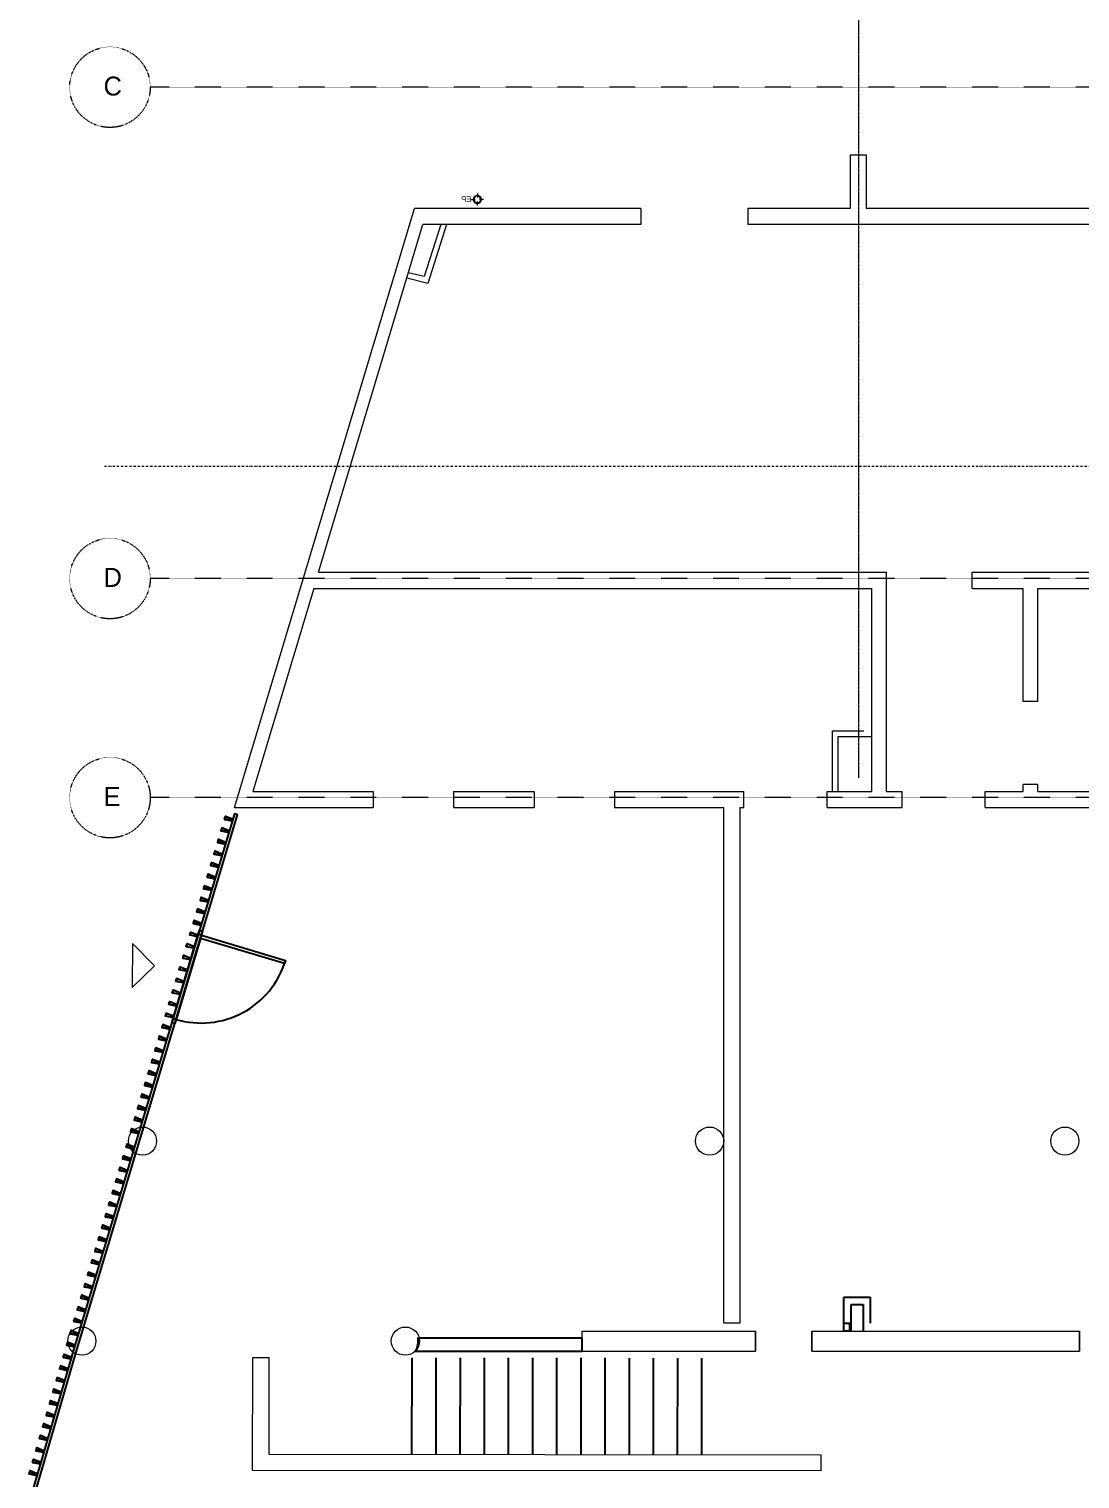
# Model space of a CAD drawing. Header units: millimetres. Extents: x -26249 to 60250, y -21218 to 23336.
# Drawn here: x -25966 to -24660, y 19005 to 20805 of the extents above; entities that cross this region are included whole.
import ezdxf

# ---------------------------------------------------------------- set-up
doc = ezdxf.new("R2010")
doc.units = ezdxf.units.MM
for name, pattern in [('AXES', [50.8, 31.75, -6.35, 6.35, -6.35]), ('Style de ligne -1', [0.41664, 0.20828, -0.20836]), ('Style de ligne -6', [1.04164, 0.625, -0.20828, 0.06943, -0.13893]), ('TIRETPTX2', [50.8, 25.4, -12.7, 0, -12.7])]:
    doc.linetypes.add(name, pattern=pattern)
doc.layers.add('01_linteaux', color=2, linetype='Continuous')
for name, color, linetype, lineweight in [('01_murs_coup', 5, 'Continuous', 60), ('01_tram_axes', 10, 'AXES', 9), ('B Général', 7, 'Continuous', 5), ('C ANNOTATIONS-prestations', 7, 'Continuous', 5)]:
    doc.layers.add(name, color=color, linetype=linetype, lineweight=lineweight)
doc.layers.add('C ANNOTATIONS-axes horizontaux', color=1, linetype='Style de ligne -1', lineweight=13, true_color=0xff0000)
doc.styles.add('Eurostile', font='')
doc.styles.get('Eurostile').set_extended_font_data('Eurostile')

# ---------------------------------------------------------------- blocks, each defined once
blk = doc.blocks.new('EP')
at = {"layer": 'B Général', "color": 7, "linetype": 'Continuous', "lineweight": 5}
for p, q in [((-7.5, 0), (-2.5, 0)), ((0, 7.5), (0, 2.5)), ((7.5, 0), (2.5, 0)), ((0, -7.5), (0, -2.5))]:
    blk.add_line(p, q, dxfattribs=at)
at = {"layer": 'B Général', "color": 7, "linetype": 'Continuous', "lineweight": 5, "flags": 128}
for points in [[(-5, 0, -1), (5, 0, -1)], [(-4.3, 0, -1), (4.3, 0, -1)]]:
    blk.add_lwpolyline(points, format="xyb", close=True, dxfattribs=at)
at = {"layer": 'C ANNOTATIONS-prestations', "insert": (7.5, 4), "char_height": 7.05, "attachment_point": 1, "line_spacing_factor": 0.895453, "style": 'Eurostile'}
blk.add_mtext('EP', dxfattribs=at)
blk = doc.blocks.new('axes 2')
at = {"layer": 'B Général', "color": 1, "linetype": 'Style de ligne -6', "lineweight": 13}
blk.add_line((-3824.862, -1173.254), (-3824.862, 1361.746), dxfattribs=at)
at = {"layer": 'C ANNOTATIONS-axes horizontaux', "color": 5, "true_color": 0x0000ff}
for p, q in [((4705, -315.93), (-4705, -315.93)), ((4705, -925.93), (-4705, -925.93)), ((4705, -1197.93), (-4705, -1197.93))]:
    blk.add_line(p, q, dxfattribs=at)
for centre in [(-4755, -315.93), (-4755, -925.93), (-4755, -1197.93)]:
    blk.add_circle(centre, 50, dxfattribs=at)
at = {"layer": 'C ANNOTATIONS-axes horizontaux', "color": 5, "true_color": 0x0000ff, "char_height": 23.496, "attachment_point": 1, "line_spacing_factor": 0.895453, "style": 'Eurostile'}
for s, insert in [('C', (-4762.919, -302.841)), ('D', (-4762.919, -912.841)), ('E', (-4762.919, -1184.841))]:
    blk.add_mtext(s, dxfattribs=dict(at, insert=insert))

msp = doc.modelspace()

# ---------------------------------------------------------------- linework, layer by layer
at = {"layer": '01_linteaux', "linetype": 'Continuous'}
for p, q in [((-24953.801, 19230.77), (-24920.897, 19230.77)), ((-24953.801, 19198.621), (-24953.801, 19230.77)), ((-24920.897, 19230.77), (-24920.897, 19198.621)), ((-24944.801, 19221.77), (-24929.897, 19221.77)), ((-24944.801, 19188.621), (-24944.801, 19221.77)), ((-24929.897, 19221.77), (-24929.897, 19188.621)), ((-25490.084, 19035.442), (-25489.963, 19155.442)), ((-25460.084, 19035.411), (-25459.963, 19155.411)), ((-25430.084, 19035.381), (-25429.963, 19155.381)), ((-25400.084, 19035.351), (-25399.963, 19155.351)), ((-25370.084, 19035.321), (-25369.963, 19155.32)), ((-25340.084, 19035.29), (-25339.963, 19155.29)), ((-25310.084, 19035.26), (-25309.963, 19155.26)), ((-25280.084, 19035.23), (-25279.963, 19155.23)), ((-25250.084, 19035.199), (-25249.963, 19155.199)), ((-25220.084, 19035.169), (-25219.963, 19155.169)), ((-25190.084, 19035.139), (-25189.963, 19155.139)), ((-25160.084, 19035.109), (-25159.963, 19155.109)), ((-25130.084, 19035.078), (-25129.963, 19155.078))]:
    msp.add_line(p, q, dxfattribs=at)
at = {"layer": '01_linteaux', "linetype": 'Continuous', "flags": 128}
for points in [[(-25960.445, 18979.272), (-25907.356, 19161.185), (-25907.359, 19161.186), (-25706.755, 19829.468), (-25710.586, 19830.618), (-25912.464, 19158.092), (-25912.429, 19158.082), (-25964.239, 18980.551)], [(-25713.389, 19822.325), (-25722.653, 19824.157), (-25721.706, 19827.312), (-25712.97, 19823.719)], [(-25717.702, 19807.956), (-25726.967, 19809.788), (-25726.019, 19812.943), (-25717.284, 19809.35)], [(-25726.328, 19779.219), (-25735.593, 19781.051), (-25734.646, 19784.206), (-25725.91, 19780.613)], [(-25722.015, 19793.588), (-25731.28, 19795.419), (-25730.333, 19798.575), (-25721.597, 19794.982)], [(-25730.642, 19764.85), (-25739.906, 19766.682), (-25738.959, 19769.838), (-25730.223, 19766.245)], [(-25734.955, 19750.482), (-25744.219, 19752.314), (-25743.272, 19755.469), (-25734.536, 19751.876)], [(-25739.268, 19736.113), (-25748.532, 19737.945), (-25747.585, 19741.1), (-25738.849, 19737.508)], [(-25747.894, 19707.376), (-25757.159, 19709.208), (-25756.211, 19712.363), (-25747.476, 19708.77)], [(-25743.581, 19721.745), (-25752.845, 19723.576), (-25751.898, 19726.732), (-25743.162, 19723.139)], [(-25752.207, 19693.007), (-25761.472, 19694.839), (-25760.525, 19697.995), (-25751.789, 19694.402)], [(-25755.449, 19681.163), (-25751.618, 19680.013), (-25782.956, 19575.615), (-25786.788, 19576.765)], [(-25756.096, 19680.053), (-25764.837, 19683.626), (-25765.785, 19680.471), (-25756.514, 19678.659)], [(-25755.449, 19681.163), (-25753.877, 19686.402), (-25750.046, 19685.252), (-25751.618, 19680.013)], [(-25752.768, 19676.181), (-25751.618, 19680.013), (-25647.22, 19648.674), (-25648.37, 19644.843)], [(-25760.409, 19665.685), (-25769.151, 19669.258), (-25770.098, 19666.102), (-25760.827, 19664.29)], [(-25769.035, 19636.947), (-25777.777, 19640.521), (-25778.724, 19637.365), (-25769.454, 19635.553)], [(-25764.722, 19651.316), (-25773.464, 19654.889), (-25774.411, 19651.734), (-25765.141, 19649.922)], [(-25773.348, 19622.579), (-25782.09, 19626.152), (-25783.037, 19622.997), (-25773.767, 19621.185)], [(-25777.661, 19608.21), (-25786.403, 19611.783), (-25787.35, 19608.628), (-25778.08, 19606.816)], [(-25781.975, 19593.842), (-25790.716, 19597.415), (-25791.664, 19594.259), (-25782.393, 19592.447)], [(-25791.013, 19563.731), (-25800.278, 19565.563), (-25799.331, 19568.718), (-25790.595, 19565.126)], [(-25786.288, 19579.473), (-25795.03, 19583.046), (-25795.977, 19579.891), (-25786.706, 19578.079)], [(-25788.369, 19571.497), (-25786.788, 19576.765), (-25782.956, 19575.615), (-25784.538, 19570.347)], [(-25795.326, 19549.363), (-25804.591, 19551.195), (-25803.644, 19554.35), (-25794.908, 19550.757)], [(-25799.64, 19534.994), (-25808.904, 19536.826), (-25807.957, 19539.981), (-25799.221, 19536.388)], [(-25803.953, 19520.625), (-25813.217, 19522.457), (-25812.27, 19525.613), (-25803.534, 19522.02)], [(-25812.579, 19491.888), (-25821.844, 19493.72), (-25820.896, 19496.876), (-25812.161, 19493.283)], [(-25808.266, 19506.257), (-25817.53, 19508.089), (-25816.583, 19511.244), (-25807.847, 19507.651)], [(-25816.892, 19477.52), (-25826.157, 19479.352), (-25825.209, 19482.507), (-25816.474, 19478.914)], [(-25821.205, 19463.151), (-25830.47, 19464.983), (-25829.523, 19468.138), (-25820.787, 19464.545)], [(-25825.519, 19448.782), (-25834.783, 19450.614), (-25833.836, 19453.77), (-25825.1, 19450.177)], [(-25829.832, 19434.414), (-25839.096, 19436.246), (-25838.149, 19439.401), (-25829.413, 19435.808)], [(-25839.893, 19400.896), (-25849.157, 19402.728), (-25848.21, 19405.884), (-25839.474, 19402.291)], [(-25835.58, 19415.265), (-25844.844, 19417.097), (-25843.897, 19420.252), (-25835.161, 19416.659)], [(-25844.206, 19386.528), (-25853.47, 19388.36), (-25852.523, 19391.515), (-25843.787, 19387.922)], [(-25848.519, 19372.159), (-25857.784, 19373.991), (-25856.836, 19377.147), (-25848.101, 19373.554)], [(-25852.832, 19357.791), (-25862.097, 19359.623), (-25861.15, 19362.778), (-25852.414, 19359.185)], [(-25861.459, 19329.053), (-25870.723, 19330.885), (-25869.776, 19334.041), (-25861.04, 19330.448)], [(-25857.145, 19343.422), (-25866.41, 19345.254), (-25865.463, 19348.409), (-25856.727, 19344.816)], [(-25865.772, 19314.685), (-25875.036, 19316.517), (-25874.089, 19319.672), (-25865.353, 19316.079)], [(-25870.085, 19300.316), (-25879.349, 19302.148), (-25878.402, 19305.304), (-25869.666, 19301.711)], [(-25874.398, 19285.948), (-25883.663, 19287.78), (-25882.715, 19290.935), (-25873.98, 19287.342)], [(-25878.711, 19271.579), (-25887.976, 19273.411), (-25887.029, 19276.566), (-25878.293, 19272.973)], [(-25887.568, 19242.075), (-25896.832, 19243.907), (-25895.885, 19247.062), (-25887.149, 19243.469)], [(-25883.255, 19256.444), (-25892.519, 19258.276), (-25891.572, 19261.431), (-25882.836, 19257.838)], [(-25891.881, 19227.706), (-25901.145, 19229.538), (-25900.198, 19232.694), (-25891.462, 19229.101)], [(-25896.194, 19213.338), (-25905.458, 19215.17), (-25904.511, 19218.325), (-25895.775, 19214.732)], [(-25900.507, 19198.969), (-25909.772, 19200.801), (-25908.824, 19203.957), (-25900.089, 19200.364)], [(-24953.801, 19198.621), (-24946.801, 19198.621), (-24946.801, 19188.621), (-24953.801, 19188.621)], [(-25909.364, 19169.465), (-25918.628, 19171.297), (-25917.681, 19174.453), (-25908.945, 19170.86)], [(-25905.05, 19183.834), (-25914.315, 19185.666), (-25913.368, 19188.821), (-25904.632, 19185.228)], [(-25913.792, 19154.482), (-25923.07, 19156.243), (-25922.147, 19159.405), (-25913.384, 19155.879)], [(-25917.995, 19140.081), (-25927.273, 19141.842), (-25926.35, 19145.004), (-25917.587, 19141.478)], [(-25922.197, 19125.679), (-25931.476, 19127.44), (-25930.553, 19130.603), (-25921.79, 19127.077)], [(-25930.603, 19096.877), (-25939.881, 19098.638), (-25938.958, 19101.8), (-25930.195, 19098.274)], [(-25926.4, 19111.278), (-25935.679, 19113.039), (-25934.756, 19116.202), (-25925.992, 19112.676)], [(-25934.806, 19082.476), (-25944.084, 19084.237), (-25943.161, 19087.399), (-25934.398, 19083.873)], [(-25939.009, 19068.074), (-25948.287, 19069.835), (-25947.364, 19072.998), (-25938.601, 19069.472)], [(-25943.212, 19053.673), (-25952.49, 19055.434), (-25951.567, 19058.597), (-25942.804, 19055.071)], [(-25951.842, 19024.102), (-25961.12, 19025.863), (-25960.197, 19029.026), (-25951.434, 19025.5)], [(-25947.639, 19038.503), (-25956.917, 19040.264), (-25955.994, 19043.427), (-25947.231, 19039.901)], [(-25956.045, 19009.701), (-25965.323, 19011.462), (-25964.4, 19014.624), (-25955.637, 19011.098)]]:
    msp.add_lwpolyline(points, close=True, dxfattribs=at)
for points in [[(-25722.82, 19823.884), (-25713.358, 19822.013, 0.38625187), (-25713.128, 19822.152), (-25712.657, 19823.72, 0.38562621), (-25712.773, 19823.962), (-25721.694, 19827.631, 0.44339071), (-25721.962, 19827.504), (-25722.972, 19824.137, 0.44273927), (-25722.82, 19823.884)], [(-25727.133, 19809.515), (-25717.671, 19807.644, 0.38625187), (-25717.441, 19807.783), (-25716.97, 19809.351, 0.38562621), (-25717.086, 19809.593), (-25726.007, 19813.263, 0.44339071), (-25726.275, 19813.135), (-25727.286, 19809.769, 0.44273927), (-25727.133, 19809.515)], [(-25735.759, 19780.778), (-25726.298, 19778.907, 0.38625187), (-25726.067, 19779.046), (-25725.596, 19780.614, 0.38562621), (-25725.712, 19780.856), (-25734.634, 19784.526, 0.44339071), (-25734.901, 19784.398), (-25735.912, 19781.032, 0.44273927), (-25735.759, 19780.778)], [(-25731.446, 19795.147), (-25721.984, 19793.276, 0.38625187), (-25721.754, 19793.414), (-25721.283, 19794.982, 0.38562621), (-25721.399, 19795.225), (-25730.321, 19798.894, 0.44339071), (-25730.588, 19798.767), (-25731.599, 19795.4, 0.44273927), (-25731.446, 19795.147)], [(-25740.072, 19766.409), (-25730.611, 19764.538, 0.38625187), (-25730.38, 19764.677), (-25729.91, 19766.245, 0.38562621), (-25730.025, 19766.488), (-25738.947, 19770.157, 0.44339071), (-25739.214, 19770.03), (-25740.225, 19766.663, 0.44273927), (-25740.072, 19766.409)], [(-25744.385, 19752.041), (-25734.924, 19750.17, 0.38625187), (-25734.693, 19750.309), (-25734.223, 19751.877, 0.38562621), (-25734.338, 19752.119), (-25743.26, 19755.788, 0.44339071), (-25743.528, 19755.661), (-25744.538, 19752.294, 0.44273927), (-25744.385, 19752.041)], [(-25748.699, 19737.672), (-25739.237, 19735.801, 0.38625187), (-25739.007, 19735.94), (-25738.536, 19737.508, 0.38562621), (-25738.651, 19737.75), (-25747.573, 19741.42, 0.44339071), (-25747.841, 19741.292), (-25748.851, 19737.926, 0.44273927), (-25748.699, 19737.672)], [(-25757.325, 19708.935), (-25747.863, 19707.064, 0.38625187), (-25747.633, 19707.203), (-25747.162, 19708.771, 0.38562621), (-25747.278, 19709.013), (-25756.199, 19712.683, 0.44339071), (-25756.467, 19712.555), (-25757.478, 19709.189, 0.44273927), (-25757.325, 19708.935)], [(-25753.012, 19723.304), (-25743.55, 19721.433, 0.38625187), (-25743.32, 19721.571), (-25742.849, 19723.139, 0.38562621), (-25742.965, 19723.382), (-25751.886, 19727.051, 0.44339071), (-25752.154, 19726.924), (-25753.164, 19723.557, 0.44273927), (-25753.012, 19723.304)], [(-25761.638, 19694.566), (-25752.176, 19692.695, 0.38625187), (-25751.946, 19692.834), (-25751.475, 19694.402, 0.38562621), (-25751.591, 19694.645), (-25760.513, 19698.314, 0.44339071), (-25760.78, 19698.187), (-25761.791, 19694.82, 0.44273927), (-25761.638, 19694.566)], [(-25764.826, 19683.946), (-25755.898, 19680.297, -0.38625187), (-25755.782, 19680.054), (-25756.253, 19678.486, -0.38562621), (-25756.483, 19678.347), (-25765.951, 19680.198, -0.44339071), (-25766.104, 19680.452), (-25765.093, 19683.818, -0.44273927), (-25764.826, 19683.946)], [(-25769.139, 19669.577), (-25760.211, 19665.928, -0.38625187), (-25760.095, 19665.685), (-25760.566, 19664.117, -0.38562621), (-25760.796, 19663.979), (-25770.264, 19665.829, -0.44339071), (-25770.417, 19666.083), (-25769.406, 19669.45, -0.44273927), (-25769.139, 19669.577)], [(-25777.765, 19640.84), (-25768.838, 19637.191, -0.38625187), (-25768.722, 19636.948), (-25769.192, 19635.38, -0.38562621), (-25769.422, 19635.241), (-25778.89, 19637.092, -0.44339071), (-25779.043, 19637.346), (-25778.033, 19640.712, -0.44273927), (-25777.765, 19640.84)], [(-25773.452, 19655.209), (-25764.524, 19651.559, -0.38625187), (-25764.409, 19651.317), (-25764.879, 19649.749, -0.38562621), (-25765.109, 19649.61), (-25774.577, 19651.461, -0.44339071), (-25774.73, 19651.714), (-25773.719, 19655.081, -0.44273927), (-25773.452, 19655.209)], [(-25782.079, 19626.471), (-25773.151, 19622.822, -0.38625187), (-25773.035, 19622.58), (-25773.506, 19621.012, -0.38562621), (-25773.735, 19620.873), (-25783.203, 19622.723, -0.44339071), (-25783.356, 19622.977), (-25782.346, 19626.344, -0.44273927), (-25782.079, 19626.471)], [(-25786.392, 19612.103), (-25777.464, 19608.454, -0.38625187), (-25777.348, 19608.211), (-25777.819, 19606.643, -0.38562621), (-25778.049, 19606.504), (-25787.516, 19608.355, -0.44339071), (-25787.669, 19608.609), (-25786.659, 19611.975, -0.44273927), (-25786.392, 19612.103)], [(-25790.705, 19597.734), (-25781.777, 19594.085, -0.38625187), (-25781.661, 19593.842), (-25782.132, 19592.274, -0.38562621), (-25782.362, 19592.136), (-25791.829, 19593.986, -0.44339071), (-25791.983, 19594.24), (-25790.972, 19597.607, -0.44273927), (-25790.705, 19597.734)], [(-25800.444, 19565.29), (-25790.982, 19563.419, 0.38625187), (-25790.752, 19563.558), (-25790.281, 19565.126, 0.38562621), (-25790.397, 19565.369), (-25799.319, 19569.038, 0.44339071), (-25799.586, 19568.91), (-25800.597, 19565.544, 0.44273927), (-25800.444, 19565.29)], [(-25795.018, 19583.366), (-25786.09, 19579.716, -0.38625187), (-25785.974, 19579.474), (-25786.445, 19577.906, -0.38562621), (-25786.675, 19577.767), (-25796.143, 19579.618, -0.44339071), (-25796.296, 19579.871), (-25795.285, 19583.238, -0.44273927), (-25795.018, 19583.366)], [(-25804.757, 19550.922), (-25795.296, 19549.051, 0.38625187), (-25795.065, 19549.189), (-25794.595, 19550.757, 0.38562621), (-25794.71, 19551), (-25803.632, 19554.669, 0.44339071), (-25803.899, 19554.542), (-25804.91, 19551.175, 0.44273927), (-25804.757, 19550.922)], [(-25809.07, 19536.553), (-25799.609, 19534.682, 0.38625187), (-25799.378, 19534.821), (-25798.908, 19536.389, 0.38562621), (-25799.023, 19536.631), (-25807.945, 19540.301, 0.44339071), (-25808.212, 19540.173), (-25809.223, 19536.807, 0.44273927), (-25809.07, 19536.553)], [(-25813.383, 19522.184), (-25803.922, 19520.313, 0.38625187), (-25803.692, 19520.452), (-25803.221, 19522.02, 0.38562621), (-25803.336, 19522.263), (-25812.258, 19525.932, 0.44339071), (-25812.526, 19525.805), (-25813.536, 19522.438, 0.44273927), (-25813.383, 19522.184)], [(-25822.01, 19493.447), (-25812.548, 19491.576, 0.38625187), (-25812.318, 19491.715), (-25811.847, 19493.283, 0.38562621), (-25811.963, 19493.526), (-25820.884, 19497.195, 0.44339071), (-25821.152, 19497.067), (-25822.163, 19493.701, 0.44273927), (-25822.01, 19493.447)], [(-25817.697, 19507.816), (-25808.235, 19505.945, 0.38625187), (-25808.005, 19506.084), (-25807.534, 19507.652, 0.38562621), (-25807.649, 19507.894), (-25816.571, 19511.564, 0.44339071), (-25816.839, 19511.436), (-25817.849, 19508.069, 0.44273927), (-25817.697, 19507.816)], [(-25826.323, 19479.079), (-25816.861, 19477.208, 0.38625187), (-25816.631, 19477.346), (-25816.16, 19478.914, 0.38562621), (-25816.276, 19479.157), (-25825.197, 19482.826, 0.44339071), (-25825.465, 19482.699), (-25826.476, 19479.332, 0.44273927), (-25826.323, 19479.079)], [(-25830.636, 19464.71), (-25821.174, 19462.839, 0.38625187), (-25820.944, 19462.978), (-25820.473, 19464.546, 0.38562621), (-25820.589, 19464.788), (-25829.511, 19468.458, 0.44339071), (-25829.778, 19468.33), (-25830.789, 19464.964, 0.44273927), (-25830.636, 19464.71)], [(-25834.949, 19450.341), (-25825.488, 19448.471, 0.38625187), (-25825.257, 19448.609), (-25824.787, 19450.177, 0.38562621), (-25824.902, 19450.42), (-25833.824, 19454.089, 0.44339071), (-25834.091, 19453.962), (-25835.102, 19450.595, 0.44273927), (-25834.949, 19450.341)], [(-25839.262, 19435.973), (-25829.801, 19434.102, 0.38625187), (-25829.57, 19434.241), (-25829.1, 19435.809, 0.38562621), (-25829.215, 19436.051), (-25838.137, 19439.721, 0.44339071), (-25838.405, 19439.593), (-25839.415, 19436.227, 0.44273927), (-25839.262, 19435.973)], [(-25849.324, 19402.455), (-25839.862, 19400.584, 0.38625187), (-25839.632, 19400.723), (-25839.161, 19402.291, 0.38562621), (-25839.276, 19402.534), (-25848.198, 19406.203, 0.44339071), (-25848.466, 19406.076), (-25849.476, 19402.709, 0.44273927), (-25849.324, 19402.455)], [(-25845.01, 19416.824), (-25835.549, 19414.953, 0.38625187), (-25835.319, 19415.092), (-25834.848, 19416.66, 0.38562621), (-25834.963, 19416.902), (-25843.885, 19420.572, 0.44339071), (-25844.153, 19420.444), (-25845.163, 19417.078, 0.44273927), (-25845.01, 19416.824)], [(-25853.637, 19388.087), (-25844.175, 19386.216, 0.38625187), (-25843.945, 19386.355), (-25843.474, 19387.923, 0.38562621), (-25843.59, 19388.165), (-25852.511, 19391.835, 0.44339071), (-25852.779, 19391.707), (-25853.789, 19388.34, 0.44273927), (-25853.637, 19388.087)], [(-25857.95, 19373.718), (-25848.488, 19371.847, 0.38625187), (-25848.258, 19371.986), (-25847.787, 19373.554, 0.38562621), (-25847.903, 19373.797), (-25856.824, 19377.466, 0.44339071), (-25857.092, 19377.338), (-25858.103, 19373.972, 0.44273927), (-25857.95, 19373.718)], [(-25862.263, 19359.35), (-25852.801, 19357.479, 0.38625187), (-25852.571, 19357.617), (-25852.1, 19359.185, 0.38562621), (-25852.216, 19359.428), (-25861.138, 19363.097, 0.44339071), (-25861.405, 19362.97), (-25862.416, 19359.603, 0.44273927), (-25862.263, 19359.35)], [(-25870.889, 19330.612), (-25861.428, 19328.742, 0.38625187), (-25861.197, 19328.88), (-25860.727, 19330.448, 0.38562621), (-25860.842, 19330.691), (-25869.764, 19334.36, 0.44339071), (-25870.032, 19334.233), (-25871.042, 19330.866, 0.44273927), (-25870.889, 19330.612)], [(-25866.576, 19344.981), (-25857.115, 19343.11, 0.38625187), (-25856.884, 19343.249), (-25856.414, 19344.817, 0.38562621), (-25856.529, 19345.059), (-25865.451, 19348.729, 0.44339071), (-25865.718, 19348.601), (-25866.729, 19345.235, 0.44273927), (-25866.576, 19344.981)], [(-25875.202, 19316.244), (-25865.741, 19314.373, 0.38625187), (-25865.511, 19314.512), (-25865.04, 19316.08, 0.38562621), (-25865.155, 19316.322), (-25874.077, 19319.992, 0.44339071), (-25874.345, 19319.864), (-25875.355, 19316.498, 0.44273927), (-25875.202, 19316.244)], [(-25879.516, 19301.875), (-25870.054, 19300.004, 0.38625187), (-25869.824, 19300.143), (-25869.353, 19301.711, 0.38562621), (-25869.468, 19301.954), (-25878.39, 19305.623, 0.44339071), (-25878.658, 19305.496), (-25879.668, 19302.129, 0.44273927), (-25879.516, 19301.875)], [(-25883.829, 19287.507), (-25874.367, 19285.636, 0.38625187), (-25874.137, 19285.774), (-25873.666, 19287.343, 0.38562621), (-25873.782, 19287.585), (-25882.703, 19291.254, 0.44339071), (-25882.971, 19291.127), (-25883.982, 19287.76, 0.44273927), (-25883.829, 19287.507)], [(-25892.685, 19258.003), (-25883.224, 19256.132, 0.38625187), (-25882.993, 19256.27), (-25882.523, 19257.839, 0.38562621), (-25882.638, 19258.081), (-25891.56, 19261.75, 0.44339071), (-25891.827, 19261.623), (-25892.838, 19258.256, 0.44273927), (-25892.685, 19258.003)], [(-25888.142, 19273.138), (-25878.68, 19271.267, 0.38625187), (-25878.45, 19271.406), (-25877.979, 19272.974, 0.38562621), (-25878.095, 19273.216), (-25887.016, 19276.886, 0.44339071), (-25887.284, 19276.758), (-25888.295, 19273.392, 0.44273927), (-25888.142, 19273.138)], [(-25896.998, 19243.634), (-25887.537, 19241.763, 0.38625187), (-25887.306, 19241.902), (-25886.836, 19243.47, 0.38562621), (-25886.951, 19243.712), (-25895.873, 19247.382, 0.44339071), (-25896.141, 19247.254), (-25897.151, 19243.888, 0.44273927), (-25896.998, 19243.634)], [(-25901.312, 19229.265), (-25891.85, 19227.395, 0.38625187), (-25891.62, 19227.533), (-25891.149, 19229.101, 0.38562621), (-25891.264, 19229.344), (-25900.186, 19233.013, 0.44339071), (-25900.454, 19232.886), (-25901.464, 19229.519, 0.44273927), (-25901.312, 19229.265)], [(-25905.625, 19214.897), (-25896.163, 19213.026, 0.38625187), (-25895.933, 19213.165), (-25895.462, 19214.733, 0.38562621), (-25895.578, 19214.975), (-25904.499, 19218.645, 0.44339071), (-25904.767, 19218.517), (-25905.777, 19215.151, 0.44273927), (-25905.625, 19214.897)], [(-25909.938, 19200.528), (-25900.476, 19198.657, 0.38625187), (-25900.246, 19198.796), (-25899.775, 19200.364, 0.38562621), (-25899.891, 19200.607), (-25908.812, 19204.276, 0.44339071), (-25909.08, 19204.149), (-25910.091, 19200.782, 0.44273927), (-25909.938, 19200.528)], [(-25918.794, 19171.024), (-25909.333, 19169.153, 0.38625187), (-25909.102, 19169.292), (-25908.632, 19170.86, 0.38562621), (-25908.747, 19171.103), (-25917.669, 19174.772, 0.44339071), (-25917.937, 19174.645), (-25918.947, 19171.278, 0.44273927), (-25918.794, 19171.024)], [(-25914.481, 19185.393), (-25905.02, 19183.522, 0.38625187), (-25904.789, 19183.661), (-25904.319, 19185.229, 0.38562621), (-25904.434, 19185.471), (-25913.356, 19189.141, 0.44339071), (-25913.623, 19189.013), (-25914.634, 19185.647, 0.44273927), (-25914.481, 19185.393)], [(-25485.927, 19163.621), (-25278.835, 19163.621), (-25278.835, 19179.621), (-25482.836, 19179.621, -0.16968981), (-25485.927, 19163.621)], [(-25923.234, 19155.969), (-25913.759, 19154.17, 0.38625187), (-25913.529, 19154.311), (-25913.071, 19155.882, 0.38562621), (-25913.188, 19156.124), (-25922.137, 19159.725, 0.44339071), (-25922.404, 19159.595), (-25923.389, 19156.221, 0.44273927), (-25923.234, 19155.969)], [(-25927.437, 19141.567), (-25917.961, 19139.769, 0.38625187), (-25917.732, 19139.909), (-25917.273, 19141.481, 0.38562621), (-25917.391, 19141.723), (-25926.34, 19145.324, 0.44339071), (-25926.607, 19145.194), (-25927.592, 19141.82, 0.44273927), (-25927.437, 19141.567)], [(-25931.64, 19127.166), (-25922.164, 19125.368, 0.38625187), (-25921.935, 19125.508), (-25921.476, 19127.08, 0.38562621), (-25921.594, 19127.321), (-25930.543, 19130.922, 0.44339071), (-25930.81, 19130.793), (-25931.795, 19127.419, 0.44273927), (-25931.64, 19127.166)], [(-25940.046, 19098.364), (-25930.57, 19096.565, 0.38625187), (-25930.341, 19096.706), (-25929.882, 19098.277, 0.38562621), (-25929.999, 19098.519), (-25938.949, 19102.12, 0.44339071), (-25939.216, 19101.99), (-25940.2, 19098.616, 0.44273927), (-25940.046, 19098.364)], [(-25935.843, 19112.765), (-25926.367, 19110.967, 0.38625187), (-25926.138, 19111.107), (-25925.679, 19112.679, 0.38562621), (-25925.796, 19112.92), (-25934.746, 19116.521, 0.44339071), (-25935.013, 19116.392), (-25935.997, 19113.017, 0.44273927), (-25935.843, 19112.765)], [(-25944.248, 19083.962), (-25934.773, 19082.164, 0.38625187), (-25934.543, 19082.304), (-25934.085, 19083.876, 0.38562621), (-25934.202, 19084.118), (-25943.152, 19087.719, 0.44339071), (-25943.418, 19087.589), (-25944.403, 19084.215, 0.44273927), (-25944.248, 19083.962)], [(-25948.451, 19069.561), (-25938.976, 19067.763, 0.38625187), (-25938.746, 19067.903), (-25938.288, 19069.475, 0.38562621), (-25938.405, 19069.716), (-25947.355, 19073.317, 0.44339071), (-25947.621, 19073.188), (-25948.606, 19069.814, 0.44273927), (-25948.451, 19069.561)], [(-25952.654, 19055.16), (-25943.178, 19053.362, 0.38625187), (-25942.949, 19053.502), (-25942.49, 19055.074, 0.38562621), (-25942.608, 19055.315), (-25951.557, 19058.916, 0.44339071), (-25951.824, 19058.787), (-25952.809, 19055.412, 0.44273927), (-25952.654, 19055.16)], [(-25961.284, 19025.589), (-25951.808, 19023.791, 0.38625187), (-25951.579, 19023.931), (-25951.12, 19025.503, 0.38562621), (-25951.238, 19025.744), (-25960.187, 19029.345, 0.44339071), (-25960.454, 19029.216), (-25961.439, 19025.841, 0.44273927), (-25961.284, 19025.589)], [(-25957.081, 19039.99), (-25947.606, 19038.192, 0.38625187), (-25947.376, 19038.332), (-25946.918, 19039.904, 0.38562621), (-25947.035, 19040.145), (-25955.985, 19043.746, 0.44339071), (-25956.251, 19043.617), (-25957.236, 19040.243, 0.44273927), (-25957.081, 19039.99)], [(-25965.487, 19011.188), (-25956.011, 19009.389, 0.38625187), (-25955.782, 19009.53), (-25955.323, 19011.101, 0.38562621), (-25955.441, 19011.343), (-25964.39, 19014.944, 0.44339071), (-25964.657, 19014.814), (-25965.642, 19011.44, 0.44273927), (-25965.487, 19011.188)]]:
    msp.add_lwpolyline(points, format="xyb", close=True, dxfattribs=at)
at = {"layer": '01_linteaux', "linetype": 'Continuous'}
msp.add_arc((-25751.618, 19680.013), 109, 253.291351, 343.291351, dxfattribs=at)
at = {"layer": '01_murs_coup', "linetype": 'Continuous', "lineweight": 5}
for p, q in [((-24945.897, 20648.937), (-24945.897, 20582.245)), ((-24945.897, 20648.937), (-24945.897, 20582.245)), ((-24945.897, 20648.937), (-24925.897, 20648.937)), ((-24925.897, 20648.937), (-24925.897, 20582.245)), ((-24925.897, 20648.937), (-24925.897, 20582.245)), ((-25710.277, 19838.606), (-25487.052, 20582.245)), ((-25205.928, 20582.245), (-25487.052, 20582.245)), ((-25205.928, 20582.245), (-25205.928, 20562.245)), ((-24945.897, 20582.245), (-25072.728, 20582.245)), ((-25072.728, 20582.245), (-25072.728, 20562.245)), ((-24625.897, 20582.245), (-24925.897, 20582.245)), ((-25605.919, 20130.606), (-25476.35, 20562.245)), ((-25205.928, 20562.245), (-25476.35, 20562.245)), ((-24625.897, 20562.245), (-25072.728, 20562.245)), ((-25605.919, 20130.606), (-24900.928, 20130.606)), ((-24900.928, 19858.606), (-24900.928, 20130.606)), ((-24794.322, 20130.606), (-24325.9, 20130.606)), ((-24794.322, 20110.606), (-24794.322, 20130.606)), ((-25611.923, 20110.606), (-25687.568, 19858.606)), ((-25611.923, 20110.606), (-24918.928, 20110.606)), ((-24918.928, 19858.606), (-24918.928, 20110.606)), ((-24794.322, 20110.606), (-24730.928, 20110.606)), ((-24794.322, 20110.606), (-24730.928, 20110.606)), ((-24730.928, 19970.206), (-24730.928, 20110.606)), ((-24712.928, 20110.606), (-24325.9, 20110.606)), ((-24712.928, 19970.206), (-24712.928, 20110.606)), ((-24712.928, 19970.206), (-24730.928, 19970.206)), ((-25687.568, 19858.606), (-25538.348, 19858.606)), ((-25538.348, 19858.606), (-25538.348, 19838.606)), ((-25438.348, 19858.606), (-25338.348, 19858.606)), ((-25438.348, 19858.606), (-25438.348, 19838.606)), ((-25338.348, 19858.606), (-25338.348, 19838.606)), ((-25238.348, 19858.606), (-25077.756, 19858.606)), ((-25238.348, 19858.606), (-25238.348, 19838.606)), ((-25077.756, 19838.606), (-25077.756, 19858.606)), ((-24974.556, 19858.606), (-24918.928, 19858.606)), ((-24974.556, 19838.606), (-24974.556, 19858.606)), ((-24900.928, 19858.606), (-24881.448, 19858.606)), ((-24900.928, 19858.606), (-24881.448, 19858.606)), ((-24881.448, 19838.606), (-24881.448, 19858.606)), ((-24778.248, 19858.606), (-24730.928, 19858.606)), ((-24778.248, 19858.606), (-24730.928, 19858.606)), ((-24778.248, 19838.606), (-24778.248, 19858.606)), ((-24730.928, 19858.606), (-24730.928, 19867.006)), ((-24712.928, 19867.006), (-24730.928, 19867.006)), ((-24730.928, 19858.606), (-24730.928, 19867.006)), ((-24712.928, 19858.606), (-24712.928, 19867.006)), ((-24712.928, 19858.606), (-24712.928, 19867.006)), ((-24712.928, 19858.606), (-24325.9, 19858.606)), ((-25710.277, 19838.606), (-25538.348, 19838.606)), ((-25438.348, 19838.606), (-25338.348, 19838.606)), ((-25238.348, 19838.606), (-25102.932, 19838.606)), ((-25102.932, 19198.621), (-25102.932, 19838.606)), ((-25082.932, 19838.606), (-25082.932, 19198.621)), ((-25082.932, 19838.606), (-25077.756, 19838.606)), ((-24974.556, 19838.606), (-24881.448, 19838.606)), ((-24974.556, 19838.606), (-24881.448, 19838.606)), ((-24778.248, 19838.606), (-23833.989, 19838.606)), ((-25082.932, 19198.621), (-25102.932, 19198.621)), ((-25278.835, 19188.621), (-25063.348, 19188.621)), ((-25278.835, 19163.621), (-25278.835, 19188.621)), ((-25063.348, 19188.621), (-25063.348, 19163.621)), ((-24993.348, 19188.621), (-24660.848, 19188.621)), ((-24993.348, 19163.621), (-24993.348, 19188.621)), ((-24993.348, 19188.621), (-24993.348, 19163.621)), ((-24920.897, 19188.621), (-24660.848, 19188.621)), ((-24920.897, 19188.621), (-24660.848, 19188.621)), ((-24660.848, 19163.621), (-24660.848, 19188.621)), ((-24660.848, 19188.621), (-24660.848, 19163.621)), ((-25687.878, 19015.641), (-25687.737, 19155.641)), ((-25687.737, 19155.641), (-25667.737, 19155.621)), ((-25667.737, 19155.621), (-25667.858, 19035.621)), ((-25278.835, 19163.621), (-25063.348, 19163.621)), ((-24993.348, 19163.621), (-24660.848, 19163.621)), ((-24993.348, 19163.621), (-24660.848, 19163.621)), ((-25667.858, 19035.621), (-24982.311, 19034.929)), ((-24982.311, 19034.929), (-24982.331, 19014.929)), ((-24982.331, 19014.929), (-25687.878, 19015.641))]:
    msp.add_line(p, q, dxfattribs=at)
at = {"layer": '01_murs_coup', "linetype": 'TIRETPTX2', "lineweight": 5, "ltscale": 0.1}
msp.add_line((-25871.967, 20262.245), (-23505.435, 20262.245), dxfattribs=at)
at = {"layer": '01_murs_coup', "linetype": 'Continuous', "lineweight": 5}
msp.add_lwpolyline([(-24993.348, 19163.621), (-24660.848, 19163.621)], dxfattribs=at)
for centre in [(-25824.685, 19424.443), (-25120.43, 19424.443), (-24679.248, 19424.443), (-25899.993, 19176.121), (-25498.175, 19176.12)]:
    msp.add_circle(centre, 17.5, dxfattribs=at)
at = {"layer": 'B Général', "color": 98, "linetype": 'Continuous', "lineweight": 13, "true_color": 0x004400}
for p, q in [((-25454.32, 20562.245), (-25474.878, 20497.685)), ((-25446.973, 20562.245), (-25470.187, 20489.347)), ((-25470.187, 20489.347), (-25496.332, 20495.677)), ((-25474.878, 20497.685), (-25494.685, 20502.481)), ((-24967.928, 19858.606), (-24967.928, 19933.682)), ((-24967.928, 19933.682), (-24928.928, 19933.682)), ((-24960.928, 19858.606), (-24960.928, 19926.682)), ((-24960.928, 19926.682), (-24918.928, 19926.682))]:
    msp.add_line(p, q, dxfattribs=at)
at = {"layer": 'B Général', "color": 7, "linetype": 'Continuous', "lineweight": 18}
for p, q in [((-24974.556, 19858.606), (-24918.928, 19858.606)), ((-25278.835, 19163.621), (-25063.348, 19163.621))]:
    msp.add_line(p, q, dxfattribs=at)
at = {"layer": 'B Général', "color": 7, "linetype": 'Continuous', "lineweight": 5}
for p in [(-25244.013, 19188.621), (-25063.348, 19163.621)]:
    msp.add_line(p, (-25063.348, 19188.621), dxfattribs=at)
at = {"layer": 'B Général', "color": 7, "linetype": 'Continuous', "lineweight": 5, "flags": 128}
msp.add_lwpolyline([(-25809.848, 19642.217), (-25836.922, 19669.692), (-25837.322, 19615.143)], close=True, dxfattribs=at)
at = {"layer": 'B Général', "color": 7, "linetype": 'Continuous', "lineweight": 18}
msp.add_lwpolyline([(-25278.835, 19163.621), (-25063.348, 19163.621)], dxfattribs=at)

# ---------------------------------------------------------------- block references
at = {"layer": '01_tram_axes'}
msp.add_blockref('axes 2', (-21110.084, 21048.827), dxfattribs=at)
at = {"layer": 'B Général', "color": 7, "xscale": -1}
msp.add_blockref('EP', (-25408.848, 20593.495), dxfattribs=at)

doc.saveas('drawing.dxf')
